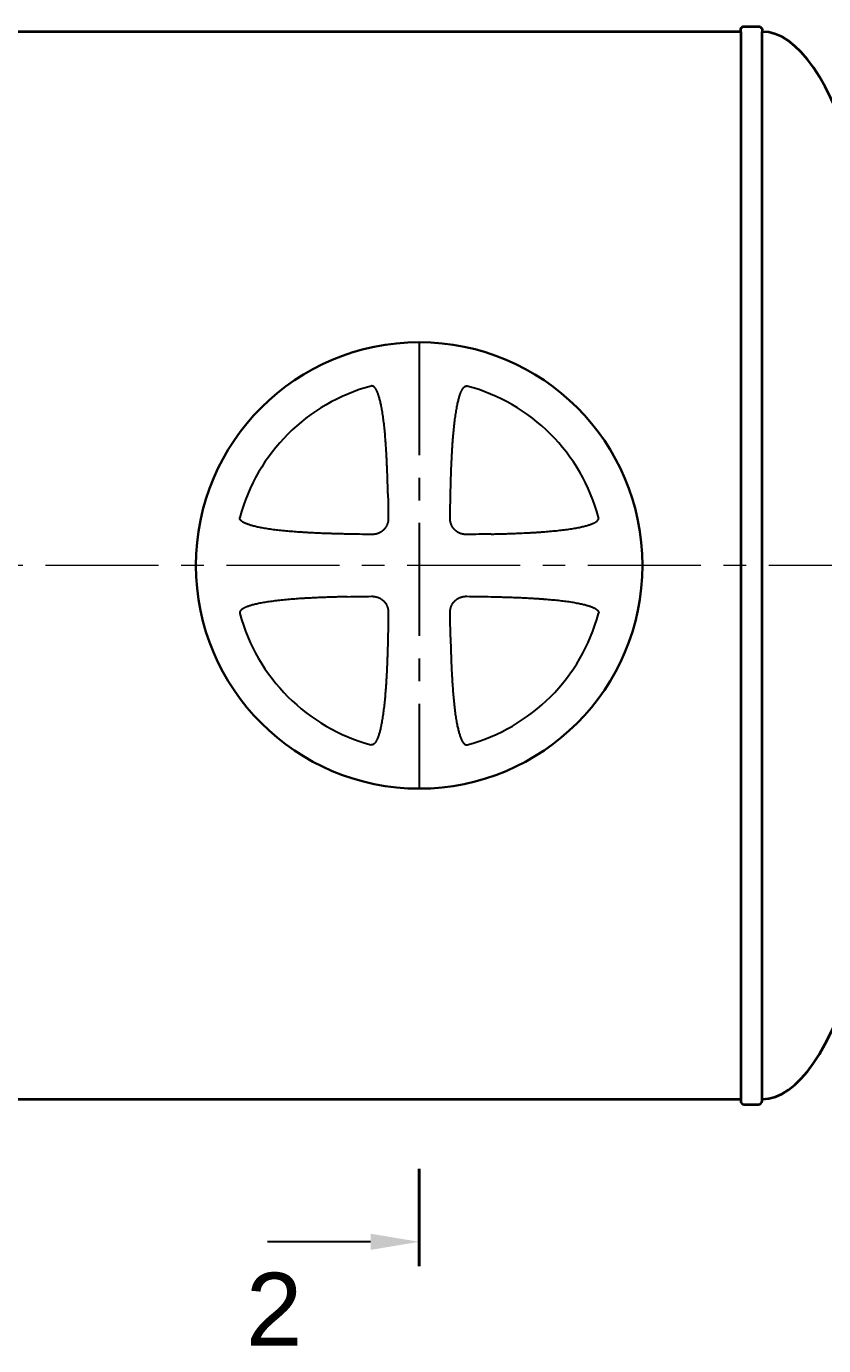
# Model space of a CAD drawing. Header units: millimetres. Extents: x 24859265 to 26550985, y 32092698 to 33532929.
# Drawn here: x 26227397 to 26229637, y 33021491 to 33025199 of the extents above; entities that cross this region are included whole.
import ezdxf

# ---------------------------------------------------------------- set-up
doc = ezdxf.new("R2010")
doc.units = ezdxf.units.MM
doc.linetypes.add('осевая', pattern=[50.8, 31.75, -6.35, 6.35, -6.35])
doc.layers.add('Системный слой', color=7, linetype='Continuous')
doc.styles.get("Standard").update_dxf_attribs({"font": 'arial.ttf'})

msp = doc.modelspace()

# ---------------------------------------------------------------- linework, layer by layer
at = {"color": 1, "linetype": 'осевая', "lineweight": 25, "ltscale": 10}
msp.add_line((26228500.9131, 33024311.1465), (26228500.9131, 33023056.3976), dxfattribs=at)
at = {"color": 1, "linetype": 'осевая', "lineweight": 15, "ltscale": 10}
msp.add_line((26221863.0383, 33023685.1553), (26241373.1722, 33023682.3132), dxfattribs=at)
at = {"color": 1, "lineweight": 40}
msp.add_line((26228500.9131, 33021714.4843), (26228500.9131, 33021987.4843), dxfattribs=at)
at = {"lineweight": 35}
for points in [[(26229404.3034, 33025183.7696), (26222322.5202, 33025183.7696)], [(26229404.3034, 33025183.7696), (26229404.3034, 33022183.7696)], [(26229464.3034, 33022183.7696), (26229464.3034, 33025183.7696)], [(26222322.5202, 33022183.7696), (26229404.3034, 33022183.7696)]]:
    msp.add_lwpolyline(points, dxfattribs=at)
for points in [[(26229404.3034, 33025183.7712), (26229404.3034, 33025188.7712, -0.414213562), (26229414.3034, 33025198.7712), (26229454.3034, 33025198.7712)], [(26229454.3034, 33025198.7712, -0.414213562), (26229464.3034, 33025188.7712), (26229464.3034, 33025183.7696)], [(26229404.3034, 33022183.768), (26229404.3034, 33022178.768, 0.414213562), (26229414.3034, 33022168.768), (26229454.3034, 33022168.768)], [(26229454.3034, 33022168.768, 0.414213562), (26229464.3034, 33022178.768), (26229464.3034, 33022183.7696)]]:
    msp.add_lwpolyline(points, format="xyb", dxfattribs=at)
at = {"color": 1, "linetype": 'ByBlock', "lineweight": -2}
msp.add_lwpolyline([(26228364.4131, 33021782.7343), (26228074.9562, 33021782.7343)], dxfattribs=at)
at = {"lineweight": 35}
for start_param, end_param in [(4.828730815, 6.283185307), (3.141592654, 4.596047146)]:
    msp.add_ellipse((26229464.3034, 33023683.7696), major_axis=(0, 1500), ratio=0.266978845, start_param=start_param, end_param=end_param, dxfattribs=at)
at = {"color": 1, "lineweight": 25}
msp.add_solid([(26228364.4131, 33021759.9843), (26228500.9131, 33021782.7343), (26228364.4131, 33021805.4843)], dxfattribs=at)
at = {"layer": 'Системный слой', "color": 7, "lineweight": 30}
msp.add_circle((26228500.9131, 33023683.772), 627.3744, dxfattribs=at)
at = {"layer": 'Системный слой', "color": 7, "lineweight": 25}
for start, end in [(104.9942803, 165.0057197), (14.9942803, 75.0057197), (194.9942803, 255.0057197), (284.9942803, 345.0057197)]:
    msp.add_arc((26228500.9131, 33023683.772), 521.8345, start, end, dxfattribs=at)
at = {"layer": 'Системный слой', "color": 7, "lineweight": 25, "extrusion": (0, 0, -1)}
for centre, major_axis, start_param, end_param in [((26227325.0496, 33023683.772), (0, -3187.0365), -1.634238642, -1.612784394), ((26229676.7766, 33023683.772), (0, 3187.0365), -1.52880826, -1.507354011), ((26228500.9131, 33024859.6355), (-3187.0365, 0), -1.52880826, -1.507354011), ((26228500.9131, 33024859.6355), (-3187.0365, 0), -1.634238642, -1.612784394), ((26228500.9131, 33022507.9085), (3187.0365, 0), -1.634238642, -1.612784394), ((26228500.9131, 33022507.9085), (3187.0365, 0), -1.52880826, -1.507354011), ((26227325.0496, 33023683.772), (0, -3187.0365), -1.52880826, -1.507354011), ((26229676.7766, 33023683.772), (0, 3187.0365), -1.634238642, -1.612784394)]:
    msp.add_ellipse(centre, major_axis=major_axis, ratio=0.342020143, start_param=start_param, end_param=end_param, dxfattribs=at)
at = {"layer": 'Системный слой', "color": 7, "lineweight": 25}
for points, knots in [([(26228412.8873, 33023885.8294), (26228412.7699, 33023891.2335), (26228412.5154, 33023902.1559), (26228412.0689, 33023918.7557), (26228411.6306, 33023932.8693), (26228411.2288, 33023944.4532), (26228410.8956, 33023953.3723), (26228410.4876, 33023963.5031), (26228409.9892, 33023974.836), (26228409.3763, 33023987.4075), (26228408.7448, 33023999.0783), (26228408.1077, 33024009.8025), (26228407.4813, 33024019.5305), (26228406.8008, 33024029.2749), (26228406.0653, 33024038.9756), (26228405.2745, 33024048.5798), (26228404.4309, 33024058.0142), (26228403.5305, 33024067.2862), (26228402.5764, 33024076.3301), (26228401.565, 33024085.1528), (26228400.5017, 33024093.6883), (26228399.3748, 33024102.0078), (26228398.1915, 33024110.0312), (26228396.9518, 33024117.7412), (26228395.684, 33024124.9709), (26228394.3814, 33024131.7834), (26228393.0695, 33024138.0749), (26228391.7419, 33024143.9088), (26228390.4334, 33024149.1825), (26228389.114, 33024154.0607), (26228387.8006, 33024158.508), (26228386.484, 33024162.5789), (26228385.224, 33024166.1355), (26228384.0048, 33024169.2806), (26228382.8638, 33024171.972), (26228381.7815, 33024174.3069), (26228380.8027, 33024176.2447), (26228379.8802, 33024177.9258), (26228379.0167, 33024179.3751), (26228378.187, 33024180.6539), (26228377.435, 33024181.7197), (26228376.7453, 33024182.6212), (26228376.1352, 33024183.359), (26228375.5838, 33024183.9777), (26228375.1058, 33024184.4779), (26228374.6673, 33024184.908), (26228374.2594, 33024185.2836), (26228373.8638, 33024185.6245), (26228373.4931, 33024185.9235), (26228373.1426, 33024186.1883), (26228372.808, 33024186.425), (26228372.4725, 33024186.6467), (26228372.0899, 33024186.8812), (26228371.6535, 33024187.1237), (26228371.1636, 33024187.3627), (26228370.6648, 33024187.5717), (26228370.0958, 33024187.7706), (26228369.3945, 33024187.9572), (26228368.5762, 33024188.0851), (26228367.7928, 33024188.1137), (26228367.0137, 33024188.0649), (26228366.4124, 33024187.9666), (26228366.0095, 33024187.8675), (26228365.9027, 33024187.8389)], [0, 0, 0, 0, 3.294371593, 6.658591543, 10.121592742, 11.902893978, 13.727107621, 15.565805849, 18.089199056, 20.650882172, 23.250738132, 25.227924631, 27.214477482, 29.207844676, 31.198515859, 33.161938964, 35.100748787, 36.992852426, 38.863010201, 40.668912645, 42.432709704, 44.134311819, 45.815956245, 47.406319509, 48.925529492, 50.321905425, 51.666805829, 52.875385207, 53.998684122, 55.003566013, 55.973887457, 56.834853186, 57.62025208, 58.285214561, 58.906539433, 59.421026718, 59.87309663, 60.246258994, 60.602155426, 60.908040864, 61.180306665, 61.401463481, 61.604047946, 61.767516676, 61.910185432, 62.028901262, 62.144789761, 62.250718136, 62.349589011, 62.437155671, 62.520316699, 62.60098611, 62.683376543, 62.794473772, 62.904935231, 63.013803366, 63.122506405, 63.271682214, 63.457840141, 63.633238455, 63.754365664, 63.934896432, 64, 64, 64, 64]), ([(26228588.9388, 33023885.8294), (26228589.0563, 33023891.2345), (26228589.3109, 33023902.1636), (26228589.7579, 33023918.7824), (26228590.1972, 33023932.9233), (26228590.6004, 33023944.5411), (26228590.9352, 33023953.4949), (26228591.3028, 33023962.6114), (26228591.7051, 33023971.8613), (26228592.1479, 33023981.2833), (26228592.6329, 33023990.828), (26228593.1641, 33024000.485), (26228593.7433, 33024010.205), (26228594.3747, 33024019.9775), (26228595.0608, 33024029.7627), (26228595.8022, 33024039.4985), (26228596.599, 33024049.1321), (26228597.4487, 33024058.5882), (26228598.3554, 33024067.8759), (26228599.3157, 33024076.9294), (26228600.3335, 33024085.7573), (26228601.4032, 33024094.2936), (26228602.5368, 33024102.6115), (26228603.7272, 33024110.6311), (26228604.9743, 33024118.3352), (26228606.2494, 33024125.5555), (26228607.5592, 33024132.3552), (26228608.8776, 33024138.6288), (26228610.2108, 33024144.4397), (26228611.523, 33024149.6837), (26228612.8445, 33024154.527), (26228614.1578, 33024158.934), (26228615.4721, 33024162.9606), (26228616.7265, 33024166.4694), (26228617.9373, 33024169.5647), (26228619.0671, 33024172.207), (26228620.1362, 33024174.4948), (26228621.1004, 33024176.3898), (26228622.0076, 33024178.0327), (26228622.8562, 33024179.4496), (26228623.6722, 33024180.7023), (26228624.4131, 33024181.7493), (26228625.0939, 33024182.6374), (26228625.6977, 33024183.3668), (26228626.245, 33024183.9804), (26228626.721, 33024184.4786), (26228627.1588, 33024184.908), (26228627.5668, 33024185.2836), (26228627.9623, 33024185.6245), (26228628.333, 33024185.9235), (26228628.6835, 33024186.1883), (26228629.0182, 33024186.425), (26228629.3536, 33024186.6466), (26228629.7362, 33024186.8812), (26228630.1727, 33024187.1237), (26228630.6625, 33024187.3627), (26228631.1613, 33024187.5717), (26228631.7303, 33024187.7706), (26228632.4316, 33024187.9572), (26228633.2499, 33024188.0851), (26228634.0333, 33024188.1137), (26228634.8124, 33024188.0649), (26228635.4137, 33024187.9666), (26228635.8166, 33024187.8675), (26228635.9234, 33024187.8389)], [0, 0, 0, 0, 3.346521523, 6.766848111, 10.291529456, 12.106470403, 13.966728464, 15.842272064, 17.760328852, 19.705723419, 21.69055137, 23.687494739, 25.705597318, 27.732687694, 29.765616249, 31.795275715, 33.795524463, 35.769580702, 37.694348858, 39.596138923, 41.431300907, 43.222956688, 44.950627594, 46.657892926, 48.271860481, 49.813092722, 51.228677476, 52.591624534, 53.814670765, 54.950110731, 55.963708116, 56.941680685, 57.807328827, 58.595452265, 59.260387204, 59.880783117, 60.393123522, 60.842570583, 61.213061508, 61.566814526, 61.871519207, 62.143339222, 62.364995754, 62.568380645, 62.733224655, 62.877533629, 62.998105508, 63.115804117, 63.223385704, 63.323799493, 63.412733256, 63.497193458, 63.579124045, 63.662802909, 63.775637351, 63.887825457, 63.998394772, 64.108795928, 64.260302258, 64.449368862, 64.627507815, 64.750527631, 64.933879172, 65, 65, 65, 65]), ([(26228298.8557, 33023771.7978), (26228293.7285, 33023771.9092), (26228283.3481, 33023772.1502), (26228270.2927, 33023772.4977), (26228257.9909, 33023772.8609), (26228244.794, 33023773.2869), (26228227.6443, 33023773.9182), (26228209.4291, 33023774.7041), (26228193.5127, 33023775.5023), (26228180.6859, 33023776.2248), (26228170.0727, 33023776.88), (26228160.0819, 33023777.5512), (26228150.4357, 33023778.2541), (26228140.8577, 33023779.0113), (26228131.4087, 33023779.822), (26228122.0891, 33023780.6899), (26228112.9596, 33023781.6131), (26228104.0215, 33023782.595), (26228095.3359, 33023783.6317), (26228086.844, 33023784.7337), (26228078.6286, 33023785.8945), (26228070.7135, 33023787.1137), (26228063.2632, 33023788.3652), (26228056.219, 33023789.6551), (26228049.6865, 33023790.9598), (26228043.6065, 33023792.2849), (26228038.0829, 33023793.5974), (26228032.954, 33023794.9261), (26228028.2599, 33023796.2542), (26228023.95, 33023797.5898), (26228020.1675, 33023798.8739), (26228016.8091, 33023800.122), (26228013.9218, 33023801.2961), (26228011.4076, 33023802.4149), (26228009.3123, 33023803.4318), (26228007.4904, 33023804.3938), (26228005.9187, 33023805.2962), (26228004.5336, 33023806.1633), (26228003.3819, 33023806.9488), (26228002.4098, 33023807.6686), (26228001.6157, 33023808.3049), (26228000.9507, 33023808.8799), (26228000.4144, 33023809.3775), (26227999.9535, 33023809.8343), (26227999.5506, 33023810.2603), (26227999.1841, 33023810.6747), (26227998.8619, 33023811.0646), (26227998.5763, 33023811.4345), (26227998.3214, 33023811.7878), (26227998.0839, 33023812.1414), (26227997.835, 33023812.5416), (26227997.5801, 33023812.9952), (26227997.3315, 33023813.5008), (26227997.1169, 33023814.0107), (26227996.9154, 33023814.5863), (26227996.728, 33023815.2898), (26227996.6, 33023816.1089), (26227996.5714, 33023816.8923), (26227996.6202, 33023817.6713), (26227996.7185, 33023818.2727), (26227996.8176, 33023818.6756), (26227996.8462, 33023818.7824)], [0, 0, 0, 0, 3.027650468, 6.130094995, 7.711356257, 10.29572092, 13.929306235, 17.85218495, 21.075847564, 23.356555589, 25.454567181, 27.369742625, 29.28457001, 31.181263092, 33.060102395, 34.9034142, 36.729230748, 38.501690757, 40.23857242, 41.92187162, 43.587415304, 45.168284004, 46.68244492, 48.080640478, 49.429669018, 50.648001517, 51.784220094, 52.805921168, 53.793742901, 54.673451645, 55.478236634, 56.16329273, 56.804669619, 57.338102874, 57.808295994, 58.19735665, 58.567881964, 58.885924914, 59.167818492, 59.395947779, 59.604956454, 59.772793989, 59.918929675, 60.040332083, 60.158922171, 60.267662997, 60.369344164, 60.459616107, 60.545401758, 60.628156765, 60.712315906, 60.824376076, 60.935003164, 61.043224388, 61.1494624, 61.294441349, 61.47478319, 61.644699639, 61.762041656, 61.936931263, 62, 62, 62, 62]), ([(26228414.1195, 33023817.5502), (26228414.1317, 33023816.7035), (26228414.1158, 33023815.0283), (26228413.9709, 33023812.5203), (26228413.7042, 33023810.0264), (26228413.3094, 33023807.5308), (26228412.7837, 33023805.0469), (26228412.1273, 33023802.5934), (26228411.3428, 33023800.1873), (26228410.4352, 33023797.8444), (26228409.4121, 33023795.5799), (26228408.2829, 33023793.4067), (26228407.0575, 33023791.3331), (26228405.7423, 33023789.3603), (26228404.3508, 33023787.4984), (26228402.8996, 33023785.7573), (26228401.4157, 33023784.1526), (26228399.913, 33023782.6813), (26228398.4049, 33023781.3391), (26228396.7608, 33023780.0053), (26228395.0751, 33023778.7717), (26228393.3087, 33023777.6084), (26228391.7157, 33023776.6591), (26228389.8757, 33023775.6619), (26228387.7355, 33023774.6306), (26228385.2167, 33023773.6004), (26228382.66, 33023772.7287), (26228380.4817, 33023772.1189), (26228378.1824, 33023771.5811), (26228375.6082, 33023771.1036), (26228372.6454, 33023770.7467), (26228369.771, 33023770.5712), (26228368.0116, 33023770.553), (26228367.1349, 33023770.5656)], [0, 0, 0, 0, 1.160826542, 2.293622235, 3.435630275, 4.588755852, 5.746246171, 6.905347908, 8.06046894, 9.206890964, 10.341223549, 11.457239469, 12.554235135, 13.633163251, 14.697615427, 15.730559355, 16.730574568, 17.684561251, 18.60488317, 19.490060894, 20.578622657, 21.45991575, 22.381037453, 23.113318507, 24.320591035, 25.627436737, 26.832375655, 28.012840773, 28.720001051, 30.061885846, 31.592299148, 32.799070777, 34, 34, 34, 34]), ([(26228634.6912, 33023770.5656), (26228633.8445, 33023770.5534), (26228632.1694, 33023770.5693), (26228629.6613, 33023770.7142), (26228627.1674, 33023770.9809), (26228624.6718, 33023771.3757), (26228622.1879, 33023771.9014), (26228619.7345, 33023772.5578), (26228617.3283, 33023773.3423), (26228614.9854, 33023774.2499), (26228612.7209, 33023775.273), (26228610.5477, 33023776.4022), (26228608.4741, 33023777.6276), (26228606.5013, 33023778.9428), (26228604.6395, 33023780.3343), (26228602.8983, 33023781.7854), (26228601.2936, 33023783.2694), (26228599.8223, 33023784.7721), (26228598.4802, 33023786.2801), (26228597.1463, 33023787.9243), (26228595.9127, 33023789.61), (26228594.7495, 33023791.3764), (26228593.8001, 33023792.9694), (26228592.803, 33023794.8094), (26228591.7717, 33023796.9496), (26228590.7414, 33023799.4684), (26228589.8697, 33023802.0251), (26228589.2599, 33023804.2034), (26228588.7221, 33023806.5027), (26228588.2447, 33023809.0769), (26228587.8877, 33023812.0397), (26228587.7122, 33023814.9141), (26228587.694, 33023816.6735), (26228587.7066, 33023817.5502)], [0, 0, 0, 0, 1.160826542, 2.293622235, 3.435630275, 4.588755852, 5.746246171, 6.905347908, 8.06046894, 9.206890964, 10.341223549, 11.457239469, 12.554235135, 13.633163251, 14.697615427, 15.730559355, 16.730574568, 17.684561251, 18.60488317, 19.490060894, 20.578622657, 21.45991575, 22.381037453, 23.113318507, 24.320591035, 25.627436737, 26.832375655, 28.012840773, 28.720001051, 30.061885846, 31.592299148, 32.799070777, 34, 34, 34, 34]), ([(26228702.9704, 33023771.7978), (26228708.2169, 33023771.9118), (26228718.8345, 33023772.1587), (26228732.1851, 33023772.5156), (26228744.7504, 33023772.8892), (26228758.2055, 33023773.3272), (26228775.6667, 33023773.977), (26228794.1867, 33023774.787), (26228810.3415, 33023775.6102), (26228823.3304, 33023776.3547), (26228834.0466, 33023777.0288), (26228844.1145, 33023777.7186), (26228853.815, 33023778.4398), (26228863.4321, 33023779.2162), (26228872.8992, 33023780.0461), (26228882.2201, 33023780.9334), (26228891.3323, 33023781.8758), (26228900.239, 33023782.8769), (26228908.8776, 33023783.9322), (26228917.3126, 33023785.053), (26228925.4625, 33023786.2326), (26228933.3053, 33023787.4707), (26228940.6742, 33023788.7399), (26228947.6292, 33023790.0468), (26228954.0635, 33023791.3663), (26228960.0377, 33023792.7042), (26228965.4462, 33023794.0257), (26228970.4538, 33023795.3606), (26228975.0217, 33023796.6914), (26228979.2033, 33023798.0268), (26228982.8569, 33023799.306), (26228986.0878, 33023800.5451), (26228988.852, 33023801.7056), (26228991.2488, 33023802.8072), (26228993.2361, 33023803.8035), (26228994.9582, 33023804.7425), (26228996.4403, 33023805.621), (26228997.7458, 33023806.4645), (26228998.8307, 33023807.2278), (26228999.7457, 33023807.9265), (26229000.492, 33023808.5429), (26229001.1159, 33023809.0987), (26229001.6183, 33023809.5786), (26229002.0491, 33023810.0178), (26229002.4246, 33023810.4257), (26229002.7656, 33023810.8213), (26229003.0646, 33023811.192), (26229003.3293, 33023811.5425), (26229003.5661, 33023811.8771), (26229003.7877, 33023812.2126), (26229004.0222, 33023812.5952), (26229004.2647, 33023813.0316), (26229004.5037, 33023813.5215), (26229004.7127, 33023814.0203), (26229004.9116, 33023814.5893), (26229005.0982, 33023815.2906), (26229005.2261, 33023816.1089), (26229005.2547, 33023816.8923), (26229005.206, 33023817.6713), (26229005.1077, 33023818.2727), (26229005.0085, 33023818.6756), (26229004.9799, 33023818.7824)], [0, 0, 0, 0, 3.098261334, 6.270257389, 7.885873744, 10.522157945, 14.222087947, 18.211189336, 21.483219765, 23.791405021, 25.91055982, 27.839239887, 29.766287197, 31.670808361, 33.554373667, 35.397494967, 37.221268987, 38.987539178, 40.71587108, 42.387727128, 44.041242235, 45.608248555, 47.10728905, 48.48832759, 49.819500091, 51.017863675, 52.132794527, 53.131322562, 54.095468401, 54.950921967, 55.731333865, 56.392139341, 57.009564667, 57.52047847, 57.969135823, 58.33888725, 58.691132745, 58.993238407, 59.261550851, 59.478661932, 59.677208155, 59.836710997, 59.975491712, 60.090496101, 60.202763313, 60.305383036, 60.40116592, 60.485997168, 60.566559632, 60.644707497, 60.724522268, 60.832146527, 60.939155451, 61.044621355, 61.149927756, 61.294442138, 61.474782666, 61.644699745, 61.762041735, 61.936930934, 62, 62, 62, 62]), ([(26228298.8557, 33023595.7463), (26228293.7285, 33023595.6349), (26228283.3481, 33023595.3938), (26228270.2927, 33023595.0464), (26228257.9909, 33023594.6831), (26228244.794, 33023594.2571), (26228227.6443, 33023593.6259), (26228209.4291, 33023592.84), (26228193.5127, 33023592.0417), (26228180.6859, 33023591.3193), (26228170.0727, 33023590.6641), (26228160.0819, 33023589.9928), (26228150.4357, 33023589.29), (26228140.8577, 33023588.5328), (26228131.4087, 33023587.7221), (26228122.0891, 33023586.8542), (26228112.9596, 33023585.931), (26228104.0215, 33023584.9491), (26228095.3359, 33023583.9124), (26228086.844, 33023582.8103), (26228078.6286, 33023581.6495), (26228070.7135, 33023580.4303), (26228063.2632, 33023579.1789), (26228056.219, 33023577.8889), (26228049.6865, 33023576.5842), (26228043.6065, 33023575.2592), (26228038.0829, 33023573.9467), (26228032.954, 33023572.618), (26228028.2599, 33023571.2899), (26228023.95, 33023569.9543), (26228020.1675, 33023568.6702), (26228016.8091, 33023567.422), (26228013.9218, 33023566.248), (26228011.4076, 33023565.1292), (26228009.3123, 33023564.1123), (26228007.4904, 33023563.1503), (26228005.9187, 33023562.2479), (26228004.5336, 33023561.3807), (26228003.3819, 33023560.5953), (26228002.4098, 33023559.8754), (26228001.6157, 33023559.2392), (26228000.9507, 33023558.6641), (26228000.4144, 33023558.1665), (26227999.9535, 33023557.7097), (26227999.5506, 33023557.2838), (26227999.1841, 33023556.8693), (26227998.8619, 33023556.4795), (26227998.5763, 33023556.1096), (26227998.3214, 33023555.7563), (26227998.0839, 33023555.4027), (26227997.835, 33023555.0024), (26227997.5801, 33023554.5489), (26227997.3315, 33023554.0433), (26227997.1169, 33023553.5334), (26227996.9154, 33023552.9578), (26227996.728, 33023552.2542), (26227996.6, 33023551.4352), (26227996.5714, 33023550.6518), (26227996.6202, 33023549.8727), (26227996.7185, 33023549.2714), (26227996.8176, 33023548.8684), (26227996.8462, 33023548.7617)], [0, 0, 0, 0, 3.027650466, 6.130094991, 7.711356252, 10.295720913, 13.929306225, 17.852184938, 21.07584755, 23.356555574, 25.454567165, 27.369742608, 29.284569992, 31.181263074, 33.060102377, 34.903414182, 36.72923073, 38.50169074, 40.238572403, 41.921871604, 43.587415288, 45.168283988, 46.682444905, 48.080640464, 49.429669005, 50.648001504, 51.784220082, 52.805921157, 53.793742891, 54.673451636, 55.478236627, 56.163292723, 56.804669613, 57.33810287, 57.80829599, 58.197356647, 58.567881962, 58.885924912, 59.167818491, 59.395947778, 59.604956454, 59.772793988, 59.918929674, 60.040332083, 60.15892217, 60.267662996, 60.369344163, 60.459616106, 60.545401757, 60.628156764, 60.712315905, 60.824376075, 60.935003163, 61.043224387, 61.1494624, 61.294441348, 61.474783189, 61.644699639, 61.762041656, 61.936931263, 62, 62, 62, 62]), ([(26228367.1349, 33023596.9785), (26228367.9816, 33023596.9907), (26228369.6568, 33023596.9748), (26228372.1648, 33023596.8299), (26228374.6587, 33023596.5631), (26228377.1543, 33023596.1684), (26228379.6382, 33023595.6427), (26228382.0917, 33023594.9863), (26228384.4978, 33023594.2017), (26228386.8407, 33023593.2942), (26228389.1052, 33023592.2711), (26228391.2784, 33023591.1419), (26228393.352, 33023589.9164), (26228395.3237, 33023588.602), (26228397.1776, 33023587.2166), (26228398.8975, 33023585.7843), (26228400.4602, 33023584.343), (26228402.0828, 33023582.696), (26228403.527, 33023581.0576), (26228404.9422, 33023579.2713), (26228406.2882, 33023577.4002), (26228407.6727, 33023575.2148), (26228408.8243, 33023573.121), (26228409.8165, 33023571.0926), (26228410.7399, 33023568.9611), (26228411.4785, 33023566.9456), (26228412.2209, 33023564.6194), (26228412.7584, 33023562.6056), (26228413.2276, 33023560.383), (26228413.5926, 33023558.2932), (26228413.9121, 33023555.7711), (26228414.1096, 33023552.8685), (26228414.133, 33023550.9348), (26228414.1195, 33023549.9938)], [0, 0, 0, 0, 1.160824505, 2.293619377, 3.435628046, 4.588756653, 5.746252086, 6.905357744, 8.060477574, 9.206889122, 10.341203147, 11.457204809, 12.554204619, 13.633169084, 14.695740988, 15.71706833, 16.69175045, 17.601108296, 18.876909107, 19.676174613, 20.71618965, 22.027068401, 23.21144584, 23.982011638, 25.113816219, 26.386624586, 26.915981655, 28.452958319, 29.235772501, 30.022225733, 31.353685786, 32.710829606, 34, 34, 34, 34]), ([(26228587.7066, 33023549.9938), (26228587.6944, 33023550.8406), (26228587.7103, 33023552.5157), (26228587.8552, 33023555.0238), (26228588.1219, 33023557.5177), (26228588.5167, 33023560.0133), (26228589.0424, 33023562.4972), (26228589.6988, 33023564.9506), (26228590.4834, 33023567.3568), (26228591.3909, 33023569.6997), (26228592.414, 33023571.9641), (26228593.5432, 33023574.1374), (26228594.7687, 33023576.211), (26228596.0838, 33023578.1838), (26228597.4753, 33023580.0456), (26228598.9265, 33023581.7868), (26228600.4105, 33023583.3915), (26228601.9132, 33023584.8628), (26228603.4212, 33023586.2049), (26228605.0653, 33023587.5388), (26228606.7511, 33023588.7724), (26228608.5175, 33023589.9356), (26228610.1104, 33023590.885), (26228611.9505, 33023591.8821), (26228614.0907, 33023592.9134), (26228616.6094, 33023593.9437), (26228619.1661, 33023594.8154), (26228621.3444, 33023595.4252), (26228623.6437, 33023595.963), (26228626.2179, 33023596.4404), (26228629.1807, 33023596.7974), (26228632.0551, 33023596.9729), (26228633.8145, 33023596.9911), (26228634.6912, 33023596.9785)], [0, 0, 0, 0, 1.160826542, 2.293622235, 3.435630275, 4.588755852, 5.746246171, 6.905347908, 8.06046894, 9.206890964, 10.341223549, 11.457239469, 12.554235135, 13.633163251, 14.697615427, 15.730559355, 16.730574568, 17.684561251, 18.60488317, 19.490060894, 20.578622657, 21.45991575, 22.381037453, 23.113318507, 24.320591035, 25.627436737, 26.832375655, 28.012840773, 28.720001051, 30.061885846, 31.592299148, 32.799070777, 34, 34, 34, 34]), ([(26228702.9704, 33023595.7463), (26228708.2169, 33023595.6323), (26228718.8345, 33023595.3854), (26228732.1851, 33023595.0284), (26228744.7504, 33023594.6549), (26228758.2055, 33023594.2168), (26228775.6667, 33023593.567), (26228794.1867, 33023592.7571), (26228810.3415, 33023591.9339), (26228823.3304, 33023591.1894), (26228834.0466, 33023590.5153), (26228844.1145, 33023589.8255), (26228853.815, 33023589.1042), (26228863.4321, 33023588.3279), (26228872.8992, 33023587.498), (26228882.2201, 33023586.6107), (26228891.3323, 33023585.6683), (26228900.239, 33023584.6672), (26228908.8776, 33023583.6119), (26228917.3126, 33023582.491), (26228925.4625, 33023581.3115), (26228933.3053, 33023580.0734), (26228940.6742, 33023578.8042), (26228947.6292, 33023577.4973), (26228954.0635, 33023576.1777), (26228960.0377, 33023574.8399), (26228965.4462, 33023573.5184), (26228970.4538, 33023572.1835), (26228975.0217, 33023570.8527), (26228979.2033, 33023569.5173), (26228982.8569, 33023568.2381), (26228986.0878, 33023566.9989), (26228988.852, 33023565.8385), (26228991.2488, 33023564.7369), (26228993.2361, 33023563.7406), (26228994.9582, 33023562.8016), (26228996.4403, 33023561.923), (26228997.7458, 33023561.0795), (26228998.8307, 33023560.3163), (26228999.7457, 33023559.6176), (26229000.492, 33023559.0012), (26229001.1159, 33023558.4454), (26229001.6183, 33023557.9655), (26229002.0491, 33023557.5263), (26229002.4246, 33023557.1183), (26229002.7656, 33023556.7228), (26229003.0646, 33023556.3521), (26229003.3293, 33023556.0016), (26229003.5661, 33023555.6669), (26229003.7877, 33023555.3314), (26229004.0222, 33023554.9489), (26229004.2647, 33023554.5124), (26229004.5037, 33023554.0226), (26229004.7127, 33023553.5238), (26229004.9116, 33023552.9548), (26229005.0982, 33023552.2535), (26229005.2261, 33023551.4352), (26229005.2547, 33023550.6518), (26229005.206, 33023549.8727), (26229005.1077, 33023549.2714), (26229005.0085, 33023548.8684), (26229004.9799, 33023548.7617)], [0, 0, 0, 0, 3.098261337, 6.270257394, 7.88587375, 10.522157951, 14.222087953, 18.211189342, 21.483219771, 23.791405029, 25.91055983, 27.8392399, 29.766287214, 31.670808384, 33.554373694, 35.397494999, 37.221270799, 38.987539216, 40.715868525, 42.387727164, 44.041242269, 45.608248584, 47.107289074, 48.488327607, 49.819500103, 51.017863682, 52.13279453, 53.131322563, 54.0954684, 54.950921965, 55.731333862, 56.392139339, 57.009564665, 57.520478469, 57.969135823, 58.33888725, 58.691132745, 58.993238408, 59.261550851, 59.478661933, 59.677208155, 59.836710998, 59.975491713, 60.090496102, 60.202763313, 60.305383036, 60.40116592, 60.485997169, 60.566559633, 60.644707498, 60.724522269, 60.832146528, 60.939155452, 61.044621356, 61.149927757, 61.294442138, 61.474782667, 61.644699746, 61.762041735, 61.936930934, 62, 62, 62, 62]), ([(26228412.8873, 33023481.7147), (26228412.7682, 33023476.2331), (26228412.5101, 33023465.1665), (26228412.1352, 33023451.2683), (26228411.7842, 33023439.6108), (26228411.4687, 33023429.9085), (26228411.0324, 33023417.6093), (26228410.4546, 33023403.0485), (26228409.7044, 33023386.5422), (26228408.9236, 33023371.5615), (26228408.1579, 33023358.5122), (26228407.4681, 33023347.8028), (26228406.7643, 33023337.7706), (26228406.0303, 33023328.1286), (26228405.2417, 33023318.5833), (26228404.4007, 33023309.208), (26228403.5037, 33023299.9951), (26228402.5538, 33023291.0101), (26228401.5475, 33023282.2461), (26228400.4902, 33023273.7689), (26228399.3705, 33023265.5072), (26228398.1954, 33023257.54), (26228396.965, 33023249.8831), (26228395.7071, 33023242.7009), (26228394.415, 33023235.9304), (26228393.1134, 33023229.6727), (26228391.7959, 33023223.8644), (26228390.4962, 33023218.6053), (26228389.1843, 33023213.7333), (26228387.8765, 33023209.283), (26228386.5638, 33023205.2019), (26228385.3045, 33023201.6264), (26228384.083, 33023198.4568), (26228382.9368, 33023195.7368), (26228381.8469, 33023193.3722), (26228380.8585, 33023191.4051), (26228379.9252, 33023189.6965), (26228379.0508, 33023188.2236), (26228378.2112, 33023186.9255), (26228377.4511, 33023185.846), (26228376.7549, 33023184.9348), (26228376.1403, 33023184.1909), (26228375.5857, 33023183.5684), (26228375.1063, 33023183.0666), (26228374.6673, 33023182.636), (26228374.2594, 33023182.2605), (26228373.8638, 33023181.9195), (26228373.4931, 33023181.6205), (26228373.1426, 33023181.3558), (26228372.808, 33023181.119), (26228372.4725, 33023180.8974), (26228372.0899, 33023180.6629), (26228371.6535, 33023180.4204), (26228371.1636, 33023180.1814), (26228370.6648, 33023179.9724), (26228370.0958, 33023179.7735), (26228369.3945, 33023179.5869), (26228368.5762, 33023179.459), (26228367.7928, 33023179.4304), (26228367.0137, 33023179.4791), (26228366.4124, 33023179.5774), (26228366.0095, 33023179.6766), (26228365.9027, 33023179.7052)], [0, 0, 0, 0, 3.289425785, 6.641072506, 8.341944379, 10.288254271, 12.467463829, 15.730360375, 19.040042649, 22.396272394, 24.748617788, 26.901300285, 28.851790397, 30.799552599, 32.720392494, 34.616970036, 36.467565256, 38.296603138, 40.062485517, 41.78701453, 43.450467192, 45.094385097, 46.649301137, 48.134932472, 49.501134164, 50.817333387, 52.001691581, 53.103718779, 54.091658013, 55.046430083, 55.895776701, 56.672127723, 57.331893274, 57.949266326, 58.462051315, 58.913491524, 59.286860563, 59.642660821, 59.947992889, 60.219335302, 60.439132084, 60.640228459, 60.801979529, 60.942837132, 61.059697506, 61.173775908, 61.278050622, 61.375378074, 61.46157731, 61.543439091, 61.622847514, 61.703949805, 61.813310178, 61.922045176, 62.029212163, 62.136216983, 62.283062174, 62.466311413, 62.638969098, 62.758203699, 62.935913687, 63, 63, 63, 63]), ([(26228588.9388, 33023481.7147), (26228589.0554, 33023476.3505), (26228589.3079, 33023465.5074), (26228589.6738, 33023451.8814), (26228590.0166, 33023440.4226), (26228590.3255, 33023430.8548), (26228590.7536, 33023418.6841), (26228591.3214, 33023404.2397), (26228592.0596, 33023387.8295), (26228592.829, 33023372.905), (26228593.5849, 33023359.8766), (26228594.2676, 33023349.1567), (26228594.9651, 33023339.1005), (26228595.6936, 33023329.4242), (26228596.4769, 33023319.8388), (26228597.3132, 33023310.4145), (26228598.2062, 33023301.1454), (26228599.1533, 33023292.0954), (26228600.1579, 33023283.2592), (26228601.2151, 33023274.7012), (26228602.3364, 33023266.353), (26228603.5147, 33023258.295), (26228604.7501, 33023250.546), (26228606.0147, 33023243.2719), (26228607.3153, 33023236.4109), (26228608.6269, 33023230.0675), (26228609.9554, 33023224.1795), (26228611.2666, 33023218.85), (26228612.5903, 33023213.9152), (26228613.9097, 33023209.4119), (26228615.2335, 33023205.287), (26228616.502, 33023201.6792), (26228617.7311, 33023198.4861), (26228618.8829, 33023195.7511), (26228619.9768, 33023193.3772), (26228620.9671, 33023191.4061), (26228621.9011, 33023189.6963), (26228622.7754, 33023188.2234), (26228623.615, 33023186.9255), (26228624.3751, 33023185.8459), (26228625.0713, 33023184.9347), (26228625.6859, 33023184.1908), (26228626.2405, 33023183.5684), (26228626.7198, 33023183.0666), (26228627.1588, 33023182.636), (26228627.5668, 33023182.2605), (26228627.9623, 33023181.9195), (26228628.333, 33023181.6205), (26228628.6835, 33023181.3558), (26228629.0182, 33023181.119), (26228629.3537, 33023180.8974), (26228629.7362, 33023180.6629), (26228630.1727, 33023180.4204), (26228630.6625, 33023180.1814), (26228631.1613, 33023179.9724), (26228631.7303, 33023179.7735), (26228632.4316, 33023179.5869), (26228633.2499, 33023179.459), (26228634.0333, 33023179.4304), (26228634.8124, 33023179.4791), (26228635.4137, 33023179.5774), (26228635.8166, 33023179.6766), (26228635.9234, 33023179.7052)], [0, 0, 0, 0, 3.218923136, 6.50682583, 8.178508276, 10.098302523, 12.252324325, 15.489576072, 18.779789971, 22.12274404, 24.473336148, 26.627827063, 28.584131871, 30.538173803, 32.467067938, 34.373013837, 36.235157188, 38.076608153, 39.857077487, 41.597492253, 43.278569694, 44.940532211, 46.513957966, 48.018144325, 49.402538406, 50.736545173, 51.936949418, 53.053666948, 54.053978732, 55.020167258, 55.878253101, 56.661608666, 57.325774799, 57.946675197, 58.461222986, 58.913538136, 59.286894357, 59.642684309, 59.948009353, 60.219346434, 60.439139687, 60.640232736, 60.801981719, 60.942838005, 61.059697972, 61.173776052, 61.278050575, 61.375377913, 61.461577123, 61.543438914, 61.622847383, 61.703949732, 61.813310168, 61.9220452, 62.029212193, 62.136216998, 62.283062174, 62.466311411, 62.638969098, 62.758203699, 62.935913687, 63, 63, 63, 63])]:
    msp.add_open_spline(points, degree=3, knots=knots, dxfattribs=at)

# ---------------------------------------------------------------- texts
at = {"color": 1, "lineweight": 25, "insert": (26228172.7037, 33021490.9071), "char_height": 204.75, "attachment_point": 9}
msp.add_mtext('{\\fArial|b0|i0|c204|p34;2}', dxfattribs=at)

doc.saveas('drawing.dxf')
